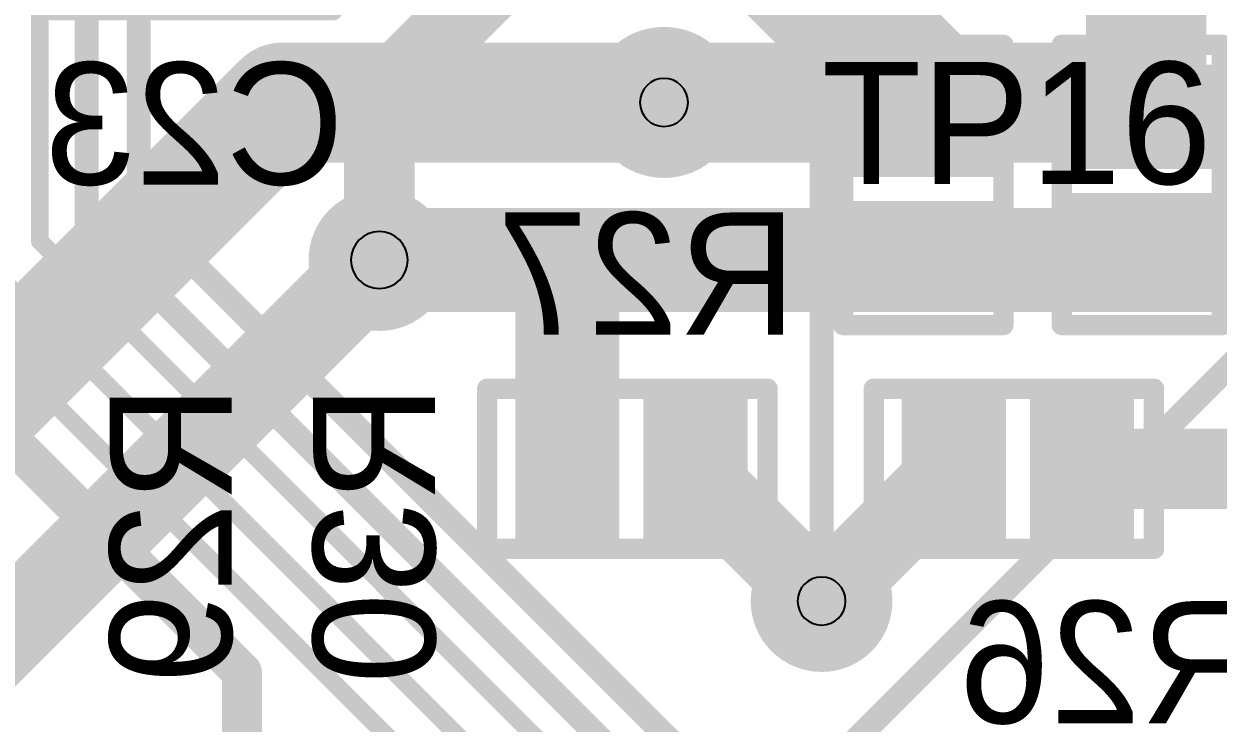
# Model space of a CAD drawing. Extents: x 0.11 to 5.41, y 1.37 to 6.94.
# Drawn here: x 4.198 to 4.785, y 3.365 to 3.709 of the extents above; entities that cross this region are included whole.
import ezdxf

# ---------------------------------------------------------------- set-up
doc = ezdxf.new("R2010")
doc.units = 0
doc.layers.get('0').update_dxf_attribs({"linetype": 'CONTINUOUS'})
for name, color, linetype in [('BOTTOMLAYER', 5, 'CONTINUOUS'), ('BOTTOMOVERLAY', 54, 'CONTINUOUS'), ('BOTTOMPASTE', 16, 'CONTINUOUS'), ('BOTTOMSOLDER', 6, 'CONTINUOUS'), ('DRILLDRAWING', 1, 'CONTINUOUS'), ('MULTILAYER', 9, 'CONTINUOUS'), ('TOPLAYER', 1, 'CONTINUOUS'), ('TOPOVERLAY', 2, 'CONTINUOUS'), ('TOPSOLDER', 216, 'CONTINUOUS')]:
    doc.layers.add(name, color=color, linetype=linetype)

# ---------------------------------------------------------------- blocks, each defined once
blk = doc.blocks.new('TEST_POINT_THT_18')
at = {"layer": 'BOTTOMLAYER', "const_width": 0.00787}
blk.add_lwpolyline([(-0.01575, 0, 1), (0.01575, 0, 1)], format="xyb", close=True, dxfattribs=at)
at = {"layer": 'BOTTOMSOLDER', "const_width": 0.01772}
blk.add_lwpolyline([(-0.02067, 0, 1), (0.02067, 0, 1)], format="xyb", close=True, dxfattribs=at)
at = {"layer": 'DRILLDRAWING'}
blk.add_lwpolyline([(-0.01181, 0, 1), (0.01181, 0, 1)], format="xyb", close=True, dxfattribs=at)
at = {"layer": 'MULTILAYER', "const_width": 0.00787}
blk.add_lwpolyline([(-0.01575, 0, 1), (0.01575, 0, 1)], format="xyb", close=True, dxfattribs=at)
at = {"layer": 'TOPLAYER', "const_width": 0.00787}
blk.add_lwpolyline([(-0.01575, 0, 1), (0.01575, 0, 1)], format="xyb", close=True, dxfattribs=at)
at = {"layer": 'TOPOVERLAY'}
for points, const_width in [([(0.03319, 0, 1), (-0.03319, 0, 1)], 0.00787), ([(-0.03516, 0, 1), (-0.03122, 0, 1)], 0.00394), ([(0.03122, 0, 1), (0.03516, 0, 1)], 0.00394)]:
    blk.add_lwpolyline(points, format="xyb", close=True, dxfattribs=dict(at, const_width=const_width))
at = {"layer": 'TOPSOLDER', "const_width": 0.01772}
blk.add_lwpolyline([(-0.02067, 0, 1), (0.02067, 0, 1)], format="xyb", close=True, dxfattribs=at)
blk = doc.blocks.new('0805__2012__P_______B_40')
at = {"layer": 'BOTTOMLAYER'}
for points, const_width in [([(-0.00787, 0.02559), (-0.00787, -0.02559)], 0.01575), ([(0.00787, 0.02559), (0.00787, -0.02559)], 0.01575), ([(0.05512, 0.02559), (0.05512, -0.02559)], 0.01575), ([(0.07087, 0.02559), (0.07087, -0.02559)], 0.01575), ([(-0.01575, 0.0128), (0.01575, 0.0128)], 0.02559), ([(0.04724, 0.0128), (0.07874, 0.0128)], 0.02559), ([(-0.01575, -0.0128), (0.01575, -0.0128)], 0.02559), ([(0.04724, -0.0128), (0.07874, -0.0128)], 0.02559)]:
    blk.add_lwpolyline(points, dxfattribs=dict(at, const_width=const_width))
at = {"layer": 'BOTTOMLAYER', "const_width": 0.01575}
for points in [[(-0.00787, 0, 1), (0.00787, 0, 1)], [(0.05512, 0, 1), (0.07087, 0, 1)]]:
    blk.add_lwpolyline(points, format="xyb", close=True, dxfattribs=at)
at = {"layer": 'BOTTOMOVERLAY', "const_width": 0.01}
for points in [[(-0.03937, 0.03937), (0.09843, 0.03937)], [(-0.03937, -0.03937), (-0.03937, 0.03937)], [(0.09843, -0.03937), (0.09843, 0.03937)], [(-0.03937, -0.03937), (0.09843, -0.03937)], [(-0.03937, -0.03937), (-0.0315, -0.03937)]]:
    blk.add_lwpolyline(points, dxfattribs=at)
at = {"layer": 'BOTTOMOVERLAY', "const_width": 0.005}
for points in [[(-0.04187, 0.03937, 1), (-0.03687, 0.03937, 1)], [(-0.04187, 0.03937, 1), (-0.03687, 0.03937, 1)], [(0.09593, 0.03937, 1), (0.10093, 0.03937, 1)], [(0.09593, 0.03937, 1), (0.10093, 0.03937, 1)], [(-0.04187, -0.03937, 1), (-0.03687, -0.03937, 1)], [(-0.04187, -0.03937, 1), (-0.03687, -0.03937, 1)], [(-0.04187, -0.03937, 1), (-0.03687, -0.03937, 1)], [(-0.034, -0.03937, 1), (-0.029, -0.03937, 1)], [(0.09593, -0.03937, 1), (0.10093, -0.03937, 1)], [(0.09593, -0.03937, 1), (0.10093, -0.03937, 1)]]:
    blk.add_lwpolyline(points, format="xyb", close=True, dxfattribs=at)
at = {"layer": 'BOTTOMPASTE'}
for points, const_width in [([(-0.00787, 0.02559), (-0.00787, -0.02559)], 0.01575), ([(0.00787, 0.02559), (0.00787, -0.02559)], 0.01575), ([(0.05512, 0.02559), (0.05512, -0.02559)], 0.01575), ([(0.07087, 0.02559), (0.07087, -0.02559)], 0.01575), ([(-0.01575, 0.0128), (0.01575, 0.0128)], 0.02559), ([(0.04724, 0.0128), (0.07874, 0.0128)], 0.02559), ([(-0.01575, -0.0128), (0.01575, -0.0128)], 0.02559), ([(0.04724, -0.0128), (0.07874, -0.0128)], 0.02559)]:
    blk.add_lwpolyline(points, dxfattribs=dict(at, const_width=const_width))
at = {"layer": 'BOTTOMPASTE', "const_width": 0.01575}
for points in [[(-0.00787, 0, 1), (0.00787, 0, 1)], [(0.05512, 0, 1), (0.07087, 0, 1)]]:
    blk.add_lwpolyline(points, format="xyb", close=True, dxfattribs=at)
at = {"layer": 'BOTTOMSOLDER'}
for points, const_width in [([(-0.0128, 0.03543), (-0.0128, -0.03543)], 0.02559), ([(0.0128, 0.03543), (0.0128, -0.03543)], 0.02559), ([(0.0502, 0.03543), (0.0502, -0.03543)], 0.02559), ([(0.07579, 0.03543), (0.07579, -0.03543)], 0.02559), ([(-0.02559, 0.01772), (0.02559, 0.01772)], 0.03543), ([(0.0374, 0.01772), (0.08858, 0.01772)], 0.03543), ([(-0.02559, -0.01772), (0.02559, -0.01772)], 0.03543), ([(0.0374, -0.01772), (0.08858, -0.01772)], 0.03543)]:
    blk.add_lwpolyline(points, dxfattribs=dict(at, const_width=const_width))
at = {"layer": 'BOTTOMSOLDER', "const_width": 0.02559}
for points in [[(-0.0128, 0, 1), (0.0128, 0, 1)], [(0.0502, 0, 1), (0.07579, 0, 1)]]:
    blk.add_lwpolyline(points, format="xyb", close=True, dxfattribs=at)
blk = doc.blocks.new('0805__2012__P_______B_41')
at = {"layer": 'BOTTOMLAYER'}
for points, const_width in [([(-0.00787, 0.02559), (-0.00787, -0.02559)], 0.01575), ([(0.00787, 0.02559), (0.00787, -0.02559)], 0.01575), ([(0.05512, 0.02559), (0.05512, -0.02559)], 0.01575), ([(0.07087, 0.02559), (0.07087, -0.02559)], 0.01575), ([(-0.01575, 0.0128), (0.01575, 0.0128)], 0.02559), ([(0.04724, 0.0128), (0.07874, 0.0128)], 0.02559), ([(-0.01575, -0.0128), (0.01575, -0.0128)], 0.02559), ([(0.04724, -0.0128), (0.07874, -0.0128)], 0.02559)]:
    blk.add_lwpolyline(points, dxfattribs=dict(at, const_width=const_width))
at = {"layer": 'BOTTOMLAYER', "const_width": 0.01575}
for points in [[(-0.00787, 0, 1), (0.00787, 0, 1)], [(0.05512, 0, 1), (0.07087, 0, 1)]]:
    blk.add_lwpolyline(points, format="xyb", close=True, dxfattribs=at)
at = {"layer": 'BOTTOMOVERLAY', "const_width": 0.01}
for points in [[(-0.03937, 0.03937), (0.09843, 0.03937)], [(-0.03937, -0.03937), (-0.03937, 0.03937)], [(0.09843, -0.03937), (0.09843, 0.03937)], [(-0.03937, -0.03937), (0.09843, -0.03937)], [(-0.03937, -0.03937), (-0.0315, -0.03937)]]:
    blk.add_lwpolyline(points, dxfattribs=at)
at = {"layer": 'BOTTOMOVERLAY', "const_width": 0.005}
for points in [[(-0.04187, 0.03937, 1), (-0.03687, 0.03937, 1)], [(-0.04187, 0.03937, 1), (-0.03687, 0.03937, 1)], [(0.09593, 0.03937, 1), (0.10093, 0.03937, 1)], [(0.09593, 0.03937, 1), (0.10093, 0.03937, 1)], [(-0.04187, -0.03937, 1), (-0.03687, -0.03937, 1)], [(-0.04187, -0.03937, 1), (-0.03687, -0.03937, 1)], [(-0.04187, -0.03937, 1), (-0.03687, -0.03937, 1)], [(-0.034, -0.03937, 1), (-0.029, -0.03937, 1)], [(0.09593, -0.03937, 1), (0.10093, -0.03937, 1)], [(0.09593, -0.03937, 1), (0.10093, -0.03937, 1)]]:
    blk.add_lwpolyline(points, format="xyb", close=True, dxfattribs=at)
at = {"layer": 'BOTTOMPASTE'}
for points, const_width in [([(-0.00787, 0.02559), (-0.00787, -0.02559)], 0.01575), ([(0.00787, 0.02559), (0.00787, -0.02559)], 0.01575), ([(0.05512, 0.02559), (0.05512, -0.02559)], 0.01575), ([(0.07087, 0.02559), (0.07087, -0.02559)], 0.01575), ([(-0.01575, 0.0128), (0.01575, 0.0128)], 0.02559), ([(0.04724, 0.0128), (0.07874, 0.0128)], 0.02559), ([(-0.01575, -0.0128), (0.01575, -0.0128)], 0.02559), ([(0.04724, -0.0128), (0.07874, -0.0128)], 0.02559)]:
    blk.add_lwpolyline(points, dxfattribs=dict(at, const_width=const_width))
at = {"layer": 'BOTTOMPASTE', "const_width": 0.01575}
for points in [[(-0.00787, 0, 1), (0.00787, 0, 1)], [(0.05512, 0, 1), (0.07087, 0, 1)]]:
    blk.add_lwpolyline(points, format="xyb", close=True, dxfattribs=at)
at = {"layer": 'BOTTOMSOLDER'}
for points, const_width in [([(-0.0128, 0.03543), (-0.0128, -0.03543)], 0.02559), ([(0.0128, 0.03543), (0.0128, -0.03543)], 0.02559), ([(0.0502, 0.03543), (0.0502, -0.03543)], 0.02559), ([(0.07579, 0.03543), (0.07579, -0.03543)], 0.02559), ([(-0.02559, 0.01772), (0.02559, 0.01772)], 0.03543), ([(0.0374, 0.01772), (0.08858, 0.01772)], 0.03543), ([(-0.02559, -0.01772), (0.02559, -0.01772)], 0.03543), ([(0.0374, -0.01772), (0.08858, -0.01772)], 0.03543)]:
    blk.add_lwpolyline(points, dxfattribs=dict(at, const_width=const_width))
at = {"layer": 'BOTTOMSOLDER', "const_width": 0.02559}
for points in [[(-0.0128, 0, 1), (0.0128, 0, 1)], [(0.0502, 0, 1), (0.07579, 0, 1)]]:
    blk.add_lwpolyline(points, format="xyb", close=True, dxfattribs=at)
blk = doc.blocks.new('0805__2012__P_______B_78')
at = {"layer": 'BOTTOMLAYER'}
for points, const_width in [([(-0.00787, 0.02559), (-0.00787, -0.02559)], 0.01575), ([(0.00787, 0.02559), (0.00787, -0.02559)], 0.01575), ([(0.05512, 0.02559), (0.05512, -0.02559)], 0.01575), ([(0.07087, 0.02559), (0.07087, -0.02559)], 0.01575), ([(-0.01575, 0.0128), (0.01575, 0.0128)], 0.02559), ([(0.04724, 0.0128), (0.07874, 0.0128)], 0.02559), ([(-0.01575, -0.0128), (0.01575, -0.0128)], 0.02559), ([(0.04724, -0.0128), (0.07874, -0.0128)], 0.02559)]:
    blk.add_lwpolyline(points, dxfattribs=dict(at, const_width=const_width))
at = {"layer": 'BOTTOMLAYER', "const_width": 0.01575}
for points in [[(-0.00787, 0, 1), (0.00787, 0, 1)], [(0.05512, 0, 1), (0.07087, 0, 1)]]:
    blk.add_lwpolyline(points, format="xyb", close=True, dxfattribs=at)
at = {"layer": 'BOTTOMOVERLAY', "const_width": 0.01}
for points in [[(0.09843, 0.03937), (-0.03937, 0.03937)], [(-0.03937, 0.03937), (-0.03937, -0.03937)], [(0.09843, 0.03937), (0.09843, -0.03937)], [(0.09843, -0.03937), (-0.03937, -0.03937)], [(-0.0315, -0.03937), (-0.03937, -0.03937)]]:
    blk.add_lwpolyline(points, dxfattribs=at)
at = {"layer": 'BOTTOMOVERLAY', "const_width": 0.005}
for points in [[(-0.04187, 0.03937, 1), (-0.03687, 0.03937, 1)], [(-0.04187, 0.03937, 1), (-0.03687, 0.03937, 1)], [(0.09593, 0.03937, 1), (0.10093, 0.03937, 1)], [(0.09593, 0.03937, 1), (0.10093, 0.03937, 1)], [(-0.04187, -0.03937, 1), (-0.03687, -0.03937, 1)], [(-0.04187, -0.03937, 1), (-0.03687, -0.03937, 1)], [(-0.04187, -0.03937, 1), (-0.03687, -0.03937, 1)], [(-0.034, -0.03937, 1), (-0.029, -0.03937, 1)], [(0.09593, -0.03937, 1), (0.10093, -0.03937, 1)], [(0.09593, -0.03937, 1), (0.10093, -0.03937, 1)]]:
    blk.add_lwpolyline(points, format="xyb", close=True, dxfattribs=at)
at = {"layer": 'BOTTOMPASTE'}
for points, const_width in [([(-0.00787, 0.02559), (-0.00787, -0.02559)], 0.01575), ([(0.00787, 0.02559), (0.00787, -0.02559)], 0.01575), ([(0.05512, 0.02559), (0.05512, -0.02559)], 0.01575), ([(0.07087, 0.02559), (0.07087, -0.02559)], 0.01575), ([(-0.01575, 0.0128), (0.01575, 0.0128)], 0.02559), ([(0.04724, 0.0128), (0.07874, 0.0128)], 0.02559), ([(-0.01575, -0.0128), (0.01575, -0.0128)], 0.02559), ([(0.04724, -0.0128), (0.07874, -0.0128)], 0.02559)]:
    blk.add_lwpolyline(points, dxfattribs=dict(at, const_width=const_width))
at = {"layer": 'BOTTOMPASTE', "const_width": 0.01575}
for points in [[(-0.00787, 0, 1), (0.00787, 0, 1)], [(0.05512, 0, 1), (0.07087, 0, 1)]]:
    blk.add_lwpolyline(points, format="xyb", close=True, dxfattribs=at)
at = {"layer": 'BOTTOMSOLDER'}
for points, const_width in [([(-0.0128, 0.03543), (-0.0128, -0.03543)], 0.02559), ([(0.0128, 0.03543), (0.0128, -0.03543)], 0.02559), ([(0.0502, 0.03543), (0.0502, -0.03543)], 0.02559), ([(0.07579, 0.03543), (0.07579, -0.03543)], 0.02559), ([(-0.02559, 0.01772), (0.02559, 0.01772)], 0.03543), ([(0.0374, 0.01772), (0.08858, 0.01772)], 0.03543), ([(-0.02559, -0.01772), (0.02559, -0.01772)], 0.03543), ([(0.0374, -0.01772), (0.08858, -0.01772)], 0.03543)]:
    blk.add_lwpolyline(points, dxfattribs=dict(at, const_width=const_width))
at = {"layer": 'BOTTOMSOLDER', "const_width": 0.02559}
for points in [[(-0.0128, 0, 1), (0.0128, 0, 1)], [(0.0502, 0, 1), (0.07579, 0, 1)]]:
    blk.add_lwpolyline(points, format="xyb", close=True, dxfattribs=at)
blk = doc.blocks.new('0805__2012__P_______B_79')
at = {"layer": 'BOTTOMLAYER'}
for points, const_width in [([(-0.00787, 0.02559), (-0.00787, -0.02559)], 0.01575), ([(0.00787, 0.02559), (0.00787, -0.02559)], 0.01575), ([(0.05512, 0.02559), (0.05512, -0.02559)], 0.01575), ([(0.07087, 0.02559), (0.07087, -0.02559)], 0.01575), ([(-0.01575, 0.0128), (0.01575, 0.0128)], 0.02559), ([(0.04724, 0.0128), (0.07874, 0.0128)], 0.02559), ([(-0.01575, -0.0128), (0.01575, -0.0128)], 0.02559), ([(0.04724, -0.0128), (0.07874, -0.0128)], 0.02559)]:
    blk.add_lwpolyline(points, dxfattribs=dict(at, const_width=const_width))
at = {"layer": 'BOTTOMLAYER', "const_width": 0.01575}
for points in [[(-0.00787, 0, 1), (0.00787, 0, 1)], [(0.05512, 0, 1), (0.07087, 0, 1)]]:
    blk.add_lwpolyline(points, format="xyb", close=True, dxfattribs=at)
at = {"layer": 'BOTTOMOVERLAY', "const_width": 0.01}
for points in [[(0.09843, 0.03937), (-0.03937, 0.03937)], [(-0.03937, -0.03937), (-0.03937, 0.03937)], [(0.09843, -0.03937), (0.09843, 0.03937)], [(0.09843, -0.03937), (-0.03937, -0.03937)], [(-0.0315, -0.03937), (-0.03937, -0.03937)]]:
    blk.add_lwpolyline(points, dxfattribs=at)
at = {"layer": 'BOTTOMOVERLAY', "const_width": 0.005}
for points in [[(-0.04187, 0.03937, 1), (-0.03687, 0.03937, 1)], [(-0.04187, 0.03937, 1), (-0.03687, 0.03937, 1)], [(0.09593, 0.03937, 1), (0.10093, 0.03937, 1)], [(0.09593, 0.03937, 1), (0.10093, 0.03937, 1)], [(-0.04187, -0.03937, 1), (-0.03687, -0.03937, 1)], [(-0.04187, -0.03937, 1), (-0.03687, -0.03937, 1)], [(-0.04187, -0.03937, 1), (-0.03687, -0.03937, 1)], [(-0.034, -0.03937, 1), (-0.029, -0.03937, 1)], [(0.09593, -0.03937, 1), (0.10093, -0.03937, 1)], [(0.09593, -0.03937, 1), (0.10093, -0.03937, 1)]]:
    blk.add_lwpolyline(points, format="xyb", close=True, dxfattribs=at)
at = {"layer": 'BOTTOMPASTE'}
for points, const_width in [([(-0.00787, 0.02559), (-0.00787, -0.02559)], 0.01575), ([(0.00787, 0.02559), (0.00787, -0.02559)], 0.01575), ([(0.05512, 0.02559), (0.05512, -0.02559)], 0.01575), ([(0.07087, 0.02559), (0.07087, -0.02559)], 0.01575), ([(-0.01575, 0.0128), (0.01575, 0.0128)], 0.02559), ([(0.04724, 0.0128), (0.07874, 0.0128)], 0.02559), ([(-0.01575, -0.0128), (0.01575, -0.0128)], 0.02559), ([(0.04724, -0.0128), (0.07874, -0.0128)], 0.02559)]:
    blk.add_lwpolyline(points, dxfattribs=dict(at, const_width=const_width))
at = {"layer": 'BOTTOMPASTE', "const_width": 0.01575}
for points in [[(-0.00787, 0, 1), (0.00787, 0, 1)], [(0.05512, 0, 1), (0.07087, 0, 1)]]:
    blk.add_lwpolyline(points, format="xyb", close=True, dxfattribs=at)
at = {"layer": 'BOTTOMSOLDER'}
for points, const_width in [([(-0.0128, 0.03543), (-0.0128, -0.03543)], 0.02559), ([(0.0128, 0.03543), (0.0128, -0.03543)], 0.02559), ([(0.0502, 0.03543), (0.0502, -0.03543)], 0.02559), ([(0.07579, 0.03543), (0.07579, -0.03543)], 0.02559), ([(-0.02559, 0.01772), (0.02559, 0.01772)], 0.03543), ([(0.0374, 0.01772), (0.08858, 0.01772)], 0.03543), ([(-0.02559, -0.01772), (0.02559, -0.01772)], 0.03543), ([(0.0374, -0.01772), (0.08858, -0.01772)], 0.03543)]:
    blk.add_lwpolyline(points, dxfattribs=dict(at, const_width=const_width))
at = {"layer": 'BOTTOMSOLDER', "const_width": 0.02559}
for points in [[(-0.0128, 0, 1), (0.0128, 0, 1)], [(0.0502, 0, 1), (0.07579, 0, 1)]]:
    blk.add_lwpolyline(points, format="xyb", close=True, dxfattribs=at)
blk = doc.blocks.new('0805__2012__P_______B_80')
at = {"layer": 'BOTTOMLAYER'}
for points, const_width in [([(-0.00787, 0.02559), (-0.00787, -0.02559)], 0.01575), ([(0.00787, 0.02559), (0.00787, -0.02559)], 0.01575), ([(0.05512, 0.02559), (0.05512, -0.02559)], 0.01575), ([(0.07087, 0.02559), (0.07087, -0.02559)], 0.01575), ([(-0.01575, 0.0128), (0.01575, 0.0128)], 0.02559), ([(0.04724, 0.0128), (0.07874, 0.0128)], 0.02559), ([(-0.01575, -0.0128), (0.01575, -0.0128)], 0.02559), ([(0.04724, -0.0128), (0.07874, -0.0128)], 0.02559)]:
    blk.add_lwpolyline(points, dxfattribs=dict(at, const_width=const_width))
at = {"layer": 'BOTTOMLAYER', "const_width": 0.01575}
for points in [[(-0.00787, 0, 1), (0.00787, 0, 1)], [(0.05512, 0, 1), (0.07087, 0, 1)]]:
    blk.add_lwpolyline(points, format="xyb", close=True, dxfattribs=at)
at = {"layer": 'BOTTOMOVERLAY', "const_width": 0.01}
for points in [[(-0.03937, 0.03937), (0.09843, 0.03937)], [(-0.03937, 0.03937), (-0.03937, -0.03937)], [(0.09843, 0.03937), (0.09843, -0.03937)], [(-0.03937, -0.03937), (0.09843, -0.03937)], [(-0.03937, -0.03937), (-0.0315, -0.03937)]]:
    blk.add_lwpolyline(points, dxfattribs=at)
at = {"layer": 'BOTTOMOVERLAY', "const_width": 0.005}
for points in [[(-0.04187, 0.03937, 1), (-0.03687, 0.03937, 1)], [(-0.04187, 0.03937, 1), (-0.03687, 0.03937, 1)], [(0.09593, 0.03937, 1), (0.10093, 0.03937, 1)], [(0.09593, 0.03937, 1), (0.10093, 0.03937, 1)], [(-0.04187, -0.03937, 1), (-0.03687, -0.03937, 1)], [(-0.04187, -0.03937, 1), (-0.03687, -0.03937, 1)], [(-0.04187, -0.03937, 1), (-0.03687, -0.03937, 1)], [(-0.034, -0.03937, 1), (-0.029, -0.03937, 1)], [(0.09593, -0.03937, 1), (0.10093, -0.03937, 1)], [(0.09593, -0.03937, 1), (0.10093, -0.03937, 1)]]:
    blk.add_lwpolyline(points, format="xyb", close=True, dxfattribs=at)
at = {"layer": 'BOTTOMPASTE'}
for points, const_width in [([(-0.00787, 0.02559), (-0.00787, -0.02559)], 0.01575), ([(0.00787, 0.02559), (0.00787, -0.02559)], 0.01575), ([(0.05512, 0.02559), (0.05512, -0.02559)], 0.01575), ([(0.07087, 0.02559), (0.07087, -0.02559)], 0.01575), ([(-0.01575, 0.0128), (0.01575, 0.0128)], 0.02559), ([(0.04724, 0.0128), (0.07874, 0.0128)], 0.02559), ([(-0.01575, -0.0128), (0.01575, -0.0128)], 0.02559), ([(0.04724, -0.0128), (0.07874, -0.0128)], 0.02559)]:
    blk.add_lwpolyline(points, dxfattribs=dict(at, const_width=const_width))
at = {"layer": 'BOTTOMPASTE', "const_width": 0.01575}
for points in [[(-0.00787, 0, 1), (0.00787, 0, 1)], [(0.05512, 0, 1), (0.07087, 0, 1)]]:
    blk.add_lwpolyline(points, format="xyb", close=True, dxfattribs=at)
at = {"layer": 'BOTTOMSOLDER'}
for points, const_width in [([(-0.0128, 0.03543), (-0.0128, -0.03543)], 0.02559), ([(0.0128, 0.03543), (0.0128, -0.03543)], 0.02559), ([(0.0502, 0.03543), (0.0502, -0.03543)], 0.02559), ([(0.07579, 0.03543), (0.07579, -0.03543)], 0.02559), ([(-0.02559, 0.01772), (0.02559, 0.01772)], 0.03543), ([(0.0374, 0.01772), (0.08858, 0.01772)], 0.03543), ([(-0.02559, -0.01772), (0.02559, -0.01772)], 0.03543), ([(0.0374, -0.01772), (0.08858, -0.01772)], 0.03543)]:
    blk.add_lwpolyline(points, dxfattribs=dict(at, const_width=const_width))
at = {"layer": 'BOTTOMSOLDER', "const_width": 0.02559}
for points in [[(-0.0128, 0, 1), (0.0128, 0, 1)], [(0.0502, 0, 1), (0.07579, 0, 1)]]:
    blk.add_lwpolyline(points, format="xyb", close=True, dxfattribs=at)

msp = doc.modelspace()

# ---------------------------------------------------------------- linework, layer by layer
at = {"layer": 'BOTTOMLAYER'}
for points, const_width in [([(4.56701, 3.75299), (4.65, 3.67)], 0.05906), ([(4.74961, 3.67), (4.74961, 3.74488)], 0.05906), ([(4.085, 3.43), (4.325, 3.67)], 0.05906), ([(4.325, 3.67), (4.65, 3.67)], 0.05906), ([(4.65, 3.67), (4.74961, 3.67)], 0.05906), ([(4.74961, 3.67), (4.76055, 3.65906)], 0.0315), ([(4.76055, 3.65906), (4.855, 3.65906)], 0.0315), ([(4.37259, 3.59259), (4.465, 3.59259)], 0.05118), ([(4.465, 3.59259), (4.955, 3.59259)], 0.05118), ([(4.465, 3.49), (4.465, 3.59259)], 0.05118), ([(3.995, 3.215), (4.37259, 3.59259)], 0.04331), ([(4.52799, 3.48701), (4.59, 3.425)], 0.03937), ([(4.59, 3.425), (4.655, 3.49)], 0.03937), ([(4.71799, 3.49), (4.825, 3.49)], 0.03937), ([(4.52799, 3.48701), (4.52799, 3.49)], 0.01181)]:
    msp.add_lwpolyline(points, dxfattribs=dict(at, const_width=const_width))
for points, const_width in [([(4.31024, 3.67, 1), (4.33976, 3.67, 1)], 0.02953), ([(4.31024, 3.67, 1), (4.33976, 3.67, 1)], 0.02953), ([(4.63524, 3.67, 1), (4.66476, 3.67, 1)], 0.02953), ([(4.63524, 3.67, 1), (4.66476, 3.67, 1)], 0.02953), ([(4.63524, 3.67, 1), (4.66476, 3.67, 1)], 0.02953), ([(4.73484, 3.67, 1), (4.76437, 3.67, 1)], 0.02953), ([(4.73484, 3.67, 1), (4.76437, 3.67, 1)], 0.02953), ([(4.74173, 3.67, 1), (4.75748, 3.67, 1)], 0.01575), ([(4.75268, 3.65906, 1), (4.76843, 3.65906, 1)], 0.01575), ([(4.75268, 3.65906, 1), (4.76843, 3.65906, 1)], 0.01575), ([(4.3598, 3.59259, 1), (4.38539, 3.59259, 1)], 0.02559), ([(4.35309, 3.59259, 1), (4.39209, 3.59259, 1)], 0.011), ([(4.4522, 3.59259, 1), (4.4778, 3.59259, 1)], 0.02559), ([(4.4522, 3.59259, 1), (4.4778, 3.59259, 1)], 0.02559), ([(4.4522, 3.59259, 1), (4.4778, 3.59259, 1)], 0.02559), ([(4.36177, 3.59259, 1), (4.38342, 3.59259, 1)], 0.02165), ([(4.4522, 3.49, 1), (4.4778, 3.49, 1)], 0.02559), ([(4.51815, 3.48701, 1), (4.53783, 3.48701, 1)], 0.01969), ([(4.64516, 3.49, 1), (4.66484, 3.49, 1)], 0.01969), ([(4.70815, 3.49, 1), (4.72783, 3.49, 1)], 0.01969), ([(4.52504, 3.49, 1), (4.53094, 3.49, 1)], 0.00591), ([(4.52504, 3.48701, 1), (4.53094, 3.48701, 1)], 0.00591), ([(4.57159, 3.425, 1), (4.60841, 3.425, 1)], 0.01319), ([(4.58016, 3.425, 1), (4.59984, 3.425, 1)], 0.01969), ([(4.58016, 3.425, 1), (4.59984, 3.425, 1)], 0.01969)]:
    msp.add_lwpolyline(points, format="xyb", close=True, dxfattribs=dict(at, const_width=const_width))
at = {"layer": 'BOTTOMSOLDER'}
for points, const_width in [([(4.34817, 3.59259, 1), (4.39701, 3.59259, 1)], 0.02084), ([(4.56667, 3.425, 1), (4.61333, 3.425, 1)], 0.02303)]:
    msp.add_lwpolyline(points, format="xyb", close=True, dxfattribs=dict(at, const_width=const_width))
at = {"layer": 'DRILLDRAWING'}
for points in [[(4.35859, 3.59259, 1), (4.38659, 3.59259, 1)], [(4.57819, 3.425, 1), (4.60181, 3.425, 1)]]:
    msp.add_lwpolyline(points, format="xyb", close=True, dxfattribs=at)
at = {"layer": 'MULTILAYER'}
for points, const_width in [([(4.35309, 3.59259, 1), (4.39209, 3.59259, 1)], 0.011), ([(4.57159, 3.425, 1), (4.60841, 3.425, 1)], 0.01319)]:
    msp.add_lwpolyline(points, format="xyb", close=True, dxfattribs=dict(at, const_width=const_width))
at = {"layer": 'TOPLAYER'}
for points, const_width in [([(4.20562, 3.60186), (4.20562, 4.06562)], 0.00866), ([(4.22865, 3.61001), (4.22865, 3.9972)], 0.01181), ([(4.25424, 3.61782), (4.25424, 3.9972)], 0.01181), ([(4.44941, 3.82559), (4.59, 3.685)], 0.01181), ([(4.37259, 3.67259), (4.445, 3.745)], 0.03465), ([(4.37259, 3.59259), (4.37259, 3.67259)], 0.03465), ([(4.59, 3.425), (4.59, 3.685)], 0.01181), ([(4.59921, 3.34921), (4.8935, 3.6435)], 0.01181), ([(4.25424, 3.61782), (4.52285, 3.34921)], 0.01181), ([(4.22865, 3.61001), (4.51307, 3.32559)], 0.01181), ([(4.20562, 3.60186), (4.50748, 3.3)], 0.00866), ([(4.18571, 3.58429), (4.49047, 3.27953)], 0.00866), ([(4.1672, 3.5678), (4.48, 3.255)], 0.00866), ([(4.14319, 3.55181), (4.305, 3.39)], 0.01969), ([(4.305, 3.13543), (4.305, 3.39)], 0.01969)]:
    msp.add_lwpolyline(points, dxfattribs=dict(at, const_width=const_width))
for points, const_width in [([(4.36393, 3.67259, 1), (4.38125, 3.67259, 1)], 0.01732), ([(4.36393, 3.67259, 1), (4.38125, 3.67259, 1)], 0.01732), ([(4.58705, 3.685, 1), (4.59295, 3.685, 1)], 0.00591), ([(4.58705, 3.685, 1), (4.59295, 3.685, 1)], 0.00591), ([(4.25129, 3.61782, 1), (4.2572, 3.61782, 1)], 0.00591), ([(4.25129, 3.61782, 1), (4.2572, 3.61782, 1)], 0.00591), ([(4.35309, 3.59259, 1), (4.39209, 3.59259, 1)], 0.011), ([(4.2257, 3.61001, 1), (4.23161, 3.61001, 1)], 0.00591), ([(4.2257, 3.61001, 1), (4.23161, 3.61001, 1)], 0.00591), ([(4.20346, 3.60186, 1), (4.20779, 3.60186, 1)], 0.00433), ([(4.20346, 3.60186, 1), (4.20779, 3.60186, 1)], 0.00433), ([(4.36393, 3.59259, 1), (4.38125, 3.59259, 1)], 0.01732), ([(4.57159, 3.425, 1), (4.60841, 3.425, 1)], 0.01319), ([(4.58705, 3.425, 1), (4.59295, 3.425, 1)], 0.00591), ([(4.30008, 3.39, 1), (4.30992, 3.39, 1)], 0.00984), ([(4.30008, 3.39, 1), (4.30992, 3.39, 1)], 0.00984)]:
    msp.add_lwpolyline(points, format="xyb", close=True, dxfattribs=dict(at, const_width=const_width))
at = {"layer": 'TOPSOLDER'}
for points, const_width in [([(4.34817, 3.59259, 1), (4.39701, 3.59259, 1)], 0.02084), ([(4.56667, 3.425, 1), (4.61333, 3.425, 1)], 0.02303)]:
    msp.add_lwpolyline(points, format="xyb", close=True, dxfattribs=dict(at, const_width=const_width))

# ---------------------------------------------------------------- block references
for name, p, rotation in [('0805__2012__P_______B_78', (4.31024, 3.75472), 180), ('TEST_POINT_THT_18', (4.51252, 3.67008), 270), ('0805__2012__P_______B_80', (4.7475, 3.6), 90), ('0805__2012__P_______B_79', (4.64, 3.65906), 270), ('0805__2012__P_______B_40', (4.465, 3.49), 360), ('0805__2012__P_______B_41', (4.655, 3.49), 360)]:
    msp.add_blockref(name, p, dxfattribs=dict(rotation=rotation))

# ---------------------------------------------------------------- texts
at = {"layer": 'BOTTOMOVERLAY', "text_generation_flag": 2}
for s, rotation, p in [('C23', 360, (4.35524, 3.62972)), ('R27', 360, (4.57768, 3.55598)), ('R29', 90, (4.3, 3.5315)), ('R30', 90, (4.4, 3.5315)), ('R26', 360, (4.80496, 3.36496))]:
    msp.add_text(s, height=0.06, rotation=rotation, dxfattribs=at).set_placement(p)
at = {"layer": 'TOPOVERLAY'}
msp.add_text('TP16', height=0.06, rotation=360, dxfattribs=at).set_placement((4.59, 3.63))

doc.saveas('drawing.dxf')
